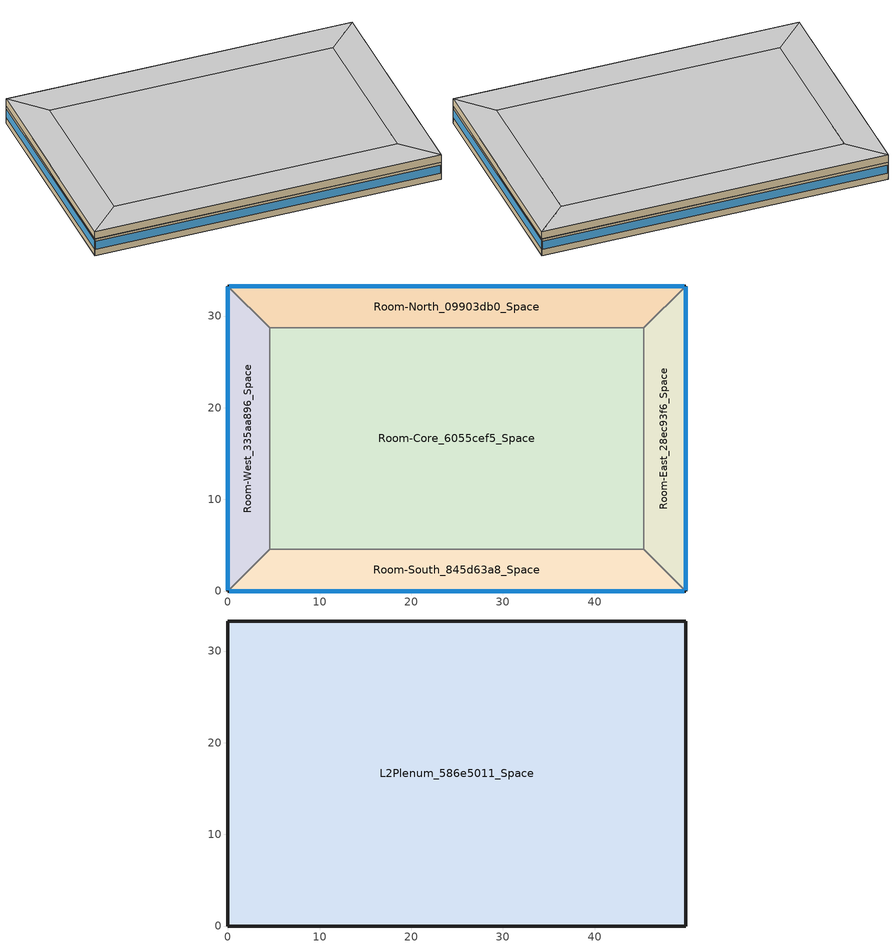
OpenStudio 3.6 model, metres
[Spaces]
Room-East_28ec93f6_Space
 floor adiabatic (Generic Interior Floor): 49.91,33.27 49.91,0 45.34,4.57 45.34,28.7 z3.96
 wall outside: 49.91,0 49.91,33.27 z3.96:6.7
 wall to Room-North_09903db0_Space: 49.91,33.27 45.34,28.7 z3.96:6.7
 wall to Room-Core_6055cef5_Space: 45.34,28.7 45.34,4.57 z3.96:6.7
 wall to Room-South_845d63a8_Space: 45.34,4.57 49.91,0 z3.96:6.7
 window: 49.91,0.08 49.91,33.19 z4.98:6.29
Room-North_09903db0_Space
 floor adiabatic (Generic Interior Floor): 49.91,33.27 45.34,28.7 4.57,28.7 0,33.27 z3.96
 wall outside: 49.91,33.27 0,33.27 z3.96:6.7
 wall to Room-West_335aa896_Space: 0,33.27 4.57,28.7 z3.96:6.7
 wall to Room-Core_6055cef5_Space: 4.57,28.7 45.34,28.7 z3.96:6.7
 window: 49.79,33.27 0.12,33.27 z4.98:6.29
Room-West_335aa896_Space
 floor adiabatic (Generic Interior Floor): 4.57,28.7 4.57,4.57 0,0 0,33.27 z3.96
 wall outside: 0,33.27 0,0 z3.96:6.7
 wall to Room-South_845d63a8_Space: 0,0 4.57,4.57 z3.96:6.7
 wall to Room-Core_6055cef5_Space: 4.57,4.57 4.57,28.7 z3.96:6.7
 window: 0,33.19 0,0.08 z4.98:6.29
Room-South_845d63a8_Space
 floor adiabatic (Generic Interior Floor): 49.91,0 0,0 4.57,4.57 45.34,4.57 z3.96
 wall outside: 0,0 49.91,0 z3.96:6.7
 wall to Room-Core_6055cef5_Space: 45.34,4.57 4.57,4.57 z3.96:6.7
 window: 0.12,0 49.79,0 z4.98:6.29
Room-Core_6055cef5_Space
 floor adiabatic (Generic Interior Floor): 45.34,28.7 45.34,4.57 4.57,4.57 4.57,28.7 z3.96
L2Plenum_586e5011_Space
 floor to Room-Core_6055cef5_Space: 45.34,28.7 45.34,4.57 4.57,4.57 4.57,28.7 z6.7
 floor to Room-South_845d63a8_Space: 49.91,0 0,0 4.57,4.57 45.34,4.57 z6.7
 floor to Room-West_335aa896_Space: 0,33.27 4.57,28.7 4.57,4.57 0,0 z6.7
 floor to Room-North_09903db0_Space: 49.91,33.27 45.34,28.7 4.57,28.7 0,33.27 z6.7
 floor to Room-East_28ec93f6_Space: 49.91,33.27 49.91,0 45.34,4.57 45.34,28.7 z6.7
 wall outside: 0,0 49.91,0 49.91,33.27 0,33.27 0,0 z6.7:7.92
 ceiling adiabatic (Generic Interior Ceiling): 4.57,28.7 4.57,4.57 45.34,4.57 45.34,28.7 z7.92; 4.57,4.57 0,0 49.91,0 45.34,4.57 z7.92; 0,33.27 0,0 4.57,4.57 4.57,28.7 z7.92; 0,33.27 4.57,28.7 45.34,28.7 49.91,33.27 z7.92; 49.91,33.27 45.34,28.7 45.34,4.57 49.91,0 z7.92
[Building]
Building 1: North Axis {deg}=0; Default Construction Set=Default Generic Construction Set; Standards Building Type=MediumOffice
[Site]
Site 1: Terrain=City
[SizingPeriod:DesignDay] Barometric Pressure {Pa}=101301; Day of Month=21
Name | Maximum Dry-Bulb Temperature {C} | Daily Dry-Bulb Temperature Range {deltaC} | Wind Speed {m/s} | Wind Direction {deg} | Sky Clearness | Month | Day Type | Humidity Condition Type | Wetbulb or DewPoint at Maximum Dry-Bulb {C} | Solar Model Indicator | ASHRAE Clear Sky Optical Depth for Beam Irradiance | ASHRAE Clear Sky Optical Depth for Diffuse Irradiance | Enthalpy at Maximum Dry-Bulb {J/kg}
Honolulu Intl Arpt Ann Htg 99.6% Condns DB | 16.2 | 0 | 1.9 | 320 | 0 | 2 | WinterDesignDay | Wetbulb | 16.2 | ASHRAEClearSky
Honolulu Intl Arpt Ann Htg 99% Condns DB | 17.4 | 0 | 1.9 | 320 | 0 | 2 | WinterDesignDay | Wetbulb | 17.4 | ASHRAEClearSky
Honolulu Intl Arpt Ann Hum_n 99.6% Condns DP=>MCDB | 20.8 | 0 | 1.9 | 320 | 0 | 2 | WinterDesignDay | Dewpoint | 10.8 | ASHRAEClearSky
Honolulu Intl Arpt Ann Hum_n 99% Condns DP=>MCDB | 21 | 0 | 1.9 | 320 | 0 | 2 | WinterDesignDay | Dewpoint | 11.9 | ASHRAEClearSky
Honolulu Intl Arpt Ann Htg Wind 99.6% Condns WS=>MCDB | 24.3 | 0 | 10.9 | 320 | 0 | 2 | WinterDesignDay | Wetbulb | 24.3 | ASHRAEClearSky
Honolulu Intl Arpt Ann Htg Wind 99% Condns WS=>MCDB | 24.1 | 0 | 9.9 | 320 | 0 | 2 | WinterDesignDay | Wetbulb | 24.1 | ASHRAEClearSky
Honolulu Intl Arpt Ann Clg .4% Condns DB=>MWB | 32.2 | 7.1 | 6.7 | 60 |  | 8 | SummerDesignDay | Wetbulb | 23.3 | ASHRAETau | 0.382 | 2.521
Honolulu Intl Arpt Ann Clg 1% Condns DB=>MWB | 31.7 | 7.1 | 6.7 | 60 |  | 8 | SummerDesignDay | Wetbulb | 23.1 | ASHRAETau | 0.382 | 2.521
Honolulu Intl Arpt Ann Clg 2% Condns DB=>MWB | 31.2 | 7.1 | 6.7 | 60 |  | 8 | SummerDesignDay | Wetbulb | 23 | ASHRAETau | 0.382 | 2.521
Honolulu Intl Arpt Ann Clg .4% Condns WB=>MDB | 29.3 | 7.1 | 6.7 | 60 |  | 8 | SummerDesignDay | Wetbulb | 25.1 | ASHRAETau | 0.382 | 2.521
Honolulu Intl Arpt Ann Clg 1% Condns WB=>MDB | 29 | 7.1 | 6.7 | 60 |  | 8 | SummerDesignDay | Wetbulb | 24.6 | ASHRAETau | 0.382 | 2.521
Honolulu Intl Arpt Ann Clg 2% Condns WB=>MDB | 28.7 | 7.1 | 6.7 | 60 |  | 8 | SummerDesignDay | Wetbulb | 24.2 | ASHRAETau | 0.382 | 2.521
Honolulu Intl Arpt Ann Clg .4% Condns DP=>MDB | 27.4 | 7.1 | 6.7 | 60 |  | 8 | SummerDesignDay | Dewpoint | 23.9 | ASHRAETau | 0.382 | 2.521
Honolulu Intl Arpt Ann Clg 1% Condns DP=>MDB | 27 | 7.1 | 6.7 | 60 |  | 8 | SummerDesignDay | Dewpoint | 23.3 | ASHRAETau | 0.382 | 2.521
Honolulu Intl Arpt Ann Clg 2% Condns DP=>MDB | 26.8 | 7.1 | 6.7 | 60 |  | 8 | SummerDesignDay | Dewpoint | 22.7 | ASHRAETau | 0.382 | 2.521
Honolulu Intl Arpt Ann Clg .4% Condns Enth=>MDB | 29.3 | 7.1 | 6.7 | 60 |  | 8 | SummerDesignDay | Enthalpy | 23 | ASHRAETau | 0.382 | 2.521 | 76300
Honolulu Intl Arpt Ann Clg 1% Condns Enth=>MDB | 29.1 | 7.1 | 6.7 | 60 |  | 8 | SummerDesignDay | Enthalpy | 23 | ASHRAETau | 0.382 | 2.521 | 74200
Honolulu Intl Arpt Ann Clg 2% Condns Enth=>MDB | 28.8 | 7.1 | 6.7 | 60 |  | 8 | SummerDesignDay | Enthalpy | 23 | ASHRAETau | 0.382 | 2.521 | 72400
[Site:WaterMainsTemperature]
Calculation Method=CorrelationFromWeatherFile
[ClimateZones]
Climate Zone Institution Name 1=ASHRAE; Climate Zone Document Name 1=ANSI/ASHRAE Standard 169; Climate Zone Document Year 1=2006; Climate Zone Value 1=1
[Material:NoMass] Thermal Absorptance=0.9; Solar Absorptance=0.7
Name | Roughness | Thermal Resistance {m2-K/W} | Visible Absorptance
Typical Insulation-R4 | MediumSmooth | 0.704441 | 0.7
Typical Insulation-R7 | MediumSmooth | 1.23277 | 0.7
Typical Insulation | MediumSmooth | 0.0282222 | 0.7
Typical Insulation-R21 | MediumSmooth | 3.69831 | 0.7
Typical Insulation-R1 | MediumSmooth | 0.17611 | 0.7
Typical Insulation-R3 | MediumSmooth | 0.528331 | 0.7
Typical Carpet Pad | VeryRough | 0.21648 | 0.8
[Material]
Name | Roughness | Thickness {m} | Conductivity {W/m-K} | Density {kg/m3} | Specific Heat {J/kg-K} | Thermal Absorptance | Solar Absorptance | Visible Absorptance
Metal Roof Surface; F08 Metal surface | Smooth | 0.0008 | 45.2497 | 7824.02 | 499.678 | 0.9 | 0.7 | 0.7
5/8 in. Gypsum Board | MediumSmooth | 0.0159 | 0.159893 | 800.002 | 1089.3 | 0.9 | 0.7 | 0.7
Roof Membrane - Highly Reflective | VeryRough | 0.0095 | 0.159893 | 1121.29 | 1459.06 | 0.75 | 0.45 | 0.7
25mm Stucco | Smooth | 0.0254 | 0.719518 | 1856 | 839.458 | 0.9 | 0.7 | 0.7
8 in. Concrete Block Basement Wall | MediumRough | 0.2032 | 1.32511 | 1842 | 911.412 | 0.9 | 0.7 | 0.7
8 in. Normalweight Concrete Floor | MediumRough | 0.2032 | 2.30846 | 2322.01 | 831.464 | 0.9 | 0.7 | 0.7
Generic Roof Membrane | MediumRough | 0.01 | 0.16 | 1120 | 1460 | 0.9 | 0.65 | 0.65
Generic Acoustic Tile | MediumSmooth | 0.02 | 0.06 | 368 | 590 | 0.9 | 0.2 | 0.2
Generic 25mm Wood | MediumSmooth | 0.0254 | 0.15 | 608 | 1630 | 0.9 | 0.5 | 0.5
Generic HW Concrete | MediumRough | 0.2 | 1.95 | 2240 | 900 | 0.9 | 0.8 | 0.8
Generic Gypsum Board | MediumSmooth | 0.0127 | 0.16 | 800 | 1090 | 0.9 | 0.5 | 0.5
Generic Wall Air Gap | Smooth | 0.1 | 0.667 | 1.28 | 1000 | 0.9 | 0.7 | 0.7
Generic Ceiling Air Gap | Smooth | 0.1 | 0.556 | 1.28 | 1000 | 0.9 | 0.7 | 0.7
Generic Brick | MediumRough | 0.1 | 0.9 | 1920 | 790 | 0.9 | 0.65 | 0.65
Generic 50mm Insulation | MediumRough | 0.05 | 0.03 | 43 | 1210 | 0.9 | 0.7 | 0.7
Generic Painted Metal | Smooth | 0.0015 | 45 | 7690 | 410 | 0.9 | 0.5 | 0.5
Generic LW Concrete | MediumRough | 0.1 | 0.53 | 1280 | 840 | 0.9 | 0.8 | 0.8
Generic 25mm Insulation | MediumRough | 0.025 | 0.03 | 43 | 1210 | 0.9 | 0.7 | 0.7
Material 1 | Smooth | 0.1 | 0.1 | 0.1 | 100 |  | 0.65 | 0.65
[WindowMaterial:Gas] Gas Type=Air
Name | Thickness {m}
AIR 6MM | 0.0063
Generic Window Air Gap | 0.0127
[WindowMaterial:Glazing] Optical Data Type=SpectralAverage; Thickness {m}=0.006; Infrared Transmittance at Normal Incidence=0; Front Side Infrared Hemispherical Emissivity=0.84; Dirt Correction Factor for Solar and Visible Transmittance=1; Solar Diffusing=No
Name | Solar Transmittance at Normal Incidence | Front Side Solar Reflectance at Normal Incidence | Back Side Solar Reflectance at Normal Incidence | Visible Transmittance at Normal Incidence | Front Side Visible Reflectance at Normal Incidence | Back Side Visible Reflectance at Normal Incidence | Back Side Infrared Hemispherical Emissivity | Conductivity {W/m-K}
CLEAR 6MM | 0.775 | 0.071 | 0.071 | 0.881 | 0.08 | 0.08 | 0.84 | 0.899398
REF C CLEAR HI 6MM | 0.2 | 0.16 | 0.39 | 0.22 | 0.17 | 0.35 | 0.55 | 0.899398
Generic Low-e Glass | 0.45 | 0.36 | 0.36 | 0.71 | 0.21 | 0.21 | 0.047 | 1
Generic Clear Glass | 0.77 | 0.07 | 0.07 | 0.88 | 0.08 | 0.08 | 0.84 | 1
[WindowMaterial:SimpleGlazingSystem]
Name | U-Factor {W/m2-K} | Solar Heat Gain Coefficient | Visible Transmittance
U 0.57 SHGC 0.25 Simple Glazing | 3.23646 | 0.25 | 0.6
U 0.75 SHGC 0.35 Simple Glazing | 4.2585 | 0.35 | 0.23
[Construction]
Typical Insulated Metal Door-R3: F08 Metal surface, Typical Insulation-R3
U 0.65 SHGC 0.25 Dbl Ref-C-H Clr 6mm/6mm Air: REF C CLEAR HI 6MM, AIR 6MM, CLEAR 6MM
Typical Insulated Steel Framed Exterior Wall-R9: 25mm Stucco, 5/8 in. Gypsum Board, Typical Insulation-R7, 5/8 in. Gypsum Board
Typical Insulated Carpeted 8in Slab Floor: Typical Insulation, 8 in. Normalweight Concrete Floor, Typical Carpet Pad
U 0.57 SHGC 0.25 Simple Glazing Window: U 0.57 SHGC 0.25 Simple Glazing
Typical Insulated Basement Mass Wall: Typical Insulation, 8 in. Concrete Block Basement Wall
Typical IEAD Roof - Highly Reflective-R21: Roof Membrane - Highly Reflective, Typical Insulation-R21, Metal Roof Surface
U 0.75 SHGC 0.35 Simple Glazing Skylight: U 0.75 SHGC 0.35 Simple Glazing
Typical Overhead Door-R4: Typical Insulation-R4
Typical Insulated Steel Framed Exterior Floor-R3: 25mm Stucco, 5/8 in. Gypsum Board, Typical Insulation-R1, 5/8 in. Gypsum Board, Typical Carpet Pad
Generic Interior Door: Generic 25mm Wood
Generic Single Pane: Generic Clear Glass
Generic Shade: Material 1
Generic Interior Ceiling: Generic LW Concrete, Generic Ceiling Air Gap, Generic Acoustic Tile
Generic Interior Wall: Generic Gypsum Board, Generic Wall Air Gap, Generic Gypsum Board
Generic Exposed Floor: Generic Painted Metal, Generic Ceiling Air Gap, Generic 50mm Insulation, Generic LW Concrete
Generic Interior Floor: Generic Acoustic Tile, Generic Ceiling Air Gap, Generic LW Concrete
Generic Ground Slab: Generic 50mm Insulation, Generic HW Concrete
Generic Roof: Generic Roof Membrane, Generic 50mm Insulation, Generic LW Concrete, Generic Ceiling Air Gap, Generic Acoustic Tile
Generic Exterior Wall: Generic Brick, Generic LW Concrete, Generic 50mm Insulation, Generic Wall Air Gap, Generic Gypsum Board
Generic Underground Wall: Generic 50mm Insulation, Generic HW Concrete, Generic Wall Air Gap, Generic Gypsum Board
Generic Underground Roof: Generic 50mm Insulation, Generic HW Concrete, Generic Ceiling Air Gap, Generic Acoustic Tile
Generic Double Pane: Generic Low-e Glass, Generic Window Air Gap, Generic Clear Glass
Generic Exterior Door: Generic Painted Metal, Generic 25mm Insulation, Generic Painted Metal
[DefaultConstructionSet]
Name | Default Exterior Surface Constructions | Default Interior Surface Constructions | Default Ground Contact Surface Constructions | Default Exterior SubSurface Constructions | Default Interior SubSurface Constructions | Interior Partition Construction | Space Shading Construction | Adiabatic Surface Construction
2016::ClimateZone1::SteelFramed | Default Surface Constructions 2 | Default Surface Constructions 1 | Default Surface Constructions 3 | Default Sub Surface Constructions 2 | Default Sub Surface Constructions 1
Default Generic Construction Set | Default Surface Constructions 5 | Default Surface Constructions 4 | Default Surface Constructions 6 | Default Sub Surface Constructions 4 | Default Sub Surface Constructions 3 | Generic Air Boundary | Generic Shade | Generic Interior Wall
[DefaultSurfaceConstructions]
Name | Floor Construction | Wall Construction | Roof Ceiling Construction
Default Surface Constructions 1
Default Surface Constructions 2 | Typical Insulated Steel Framed Exterior Floor-R3 | Typical Insulated Steel Framed Exterior Wall-R9 | Typical IEAD Roof - Highly Reflective-R21
Default Surface Constructions 3 | Typical Insulated Carpeted 8in Slab Floor | Typical Insulated Basement Mass Wall
Default Surface Constructions 4 | Generic Interior Floor | Generic Interior Wall | Generic Interior Ceiling
Default Surface Constructions 5 | Generic Exposed Floor | Generic Exterior Wall | Generic Roof
Default Surface Constructions 6 | Generic Ground Slab | Generic Underground Wall | Generic Underground Roof
[DefaultSubSurfaceConstructions]
Name | Fixed Window Construction | Operable Window Construction | Door Construction | Glass Door Construction | Overhead Door Construction | Skylight Construction
Default Sub Surface Constructions 1
Default Sub Surface Constructions 2 | U 0.57 SHGC 0.25 Simple Glazing Window | U 0.57 SHGC 0.25 Simple Glazing Window | Typical Insulated Metal Door-R3 | U 0.65 SHGC 0.25 Dbl Ref-C-H Clr 6mm/6mm Air | Typical Overhead Door-R4 | U 0.75 SHGC 0.35 Simple Glazing Skylight
Default Sub Surface Constructions 3 | Generic Single Pane | Generic Single Pane | Generic Interior Door | Generic Single Pane
Default Sub Surface Constructions 4 | Generic Double Pane | Generic Double Pane | Generic Exterior Door | Generic Double Pane | Generic Exterior Door | Generic Double Pane
[Construction:AirBoundary]
Generic Air Boundary: None, 0
[SpaceType] Standards Template=90.1-2016
Name | Standards Building Type | Standards Space Type | Design Specification Outdoor Air Object
Plenum | MediumOffice | Plenum
Office WholeBuilding - Md Office | Office | WholeBuilding - Md Office | Office WholeBuilding - Md Office Ventilation
[People:Definition]
Office WholeBuilding - Md Office People: Number of People Calculation Method=People/Area; People per Space Floor Area {person/m2}=0.0538196; Fraction Radiant=0.3; Sensible Heat Fraction=Autocalculate
[People]
Office WholeBuilding - Md Office People: People Definition=Office WholeBuilding - Md Office People; Space or SpaceType=Office WholeBuilding - Md Office; Number of People Schedule=OfficeMedium BLDG_OCC_SCH; Activity Level Schedule=OfficeMedium ACTIVITY_SCH; Multiplier=1
[Lights:Definition]
Office WholeBuilding - Md Office Lights: Design Level Calculation Method=Watts/Area; Watts per Space Floor Area {W/m2}=8.50349; Fraction Radiant=0.7; Fraction Visible=0.2; Return Air Fraction=0
[Lights]
Office WholeBuilding - Md Office Lights: Lights Definition=Office WholeBuilding - Md Office Lights; Space or SpaceType=Office WholeBuilding - Md Office; Schedule=OfficeMedium BLDG_LIGHT_SCH_2013; Fraction Replaceable=1
[ElectricEquipment:Definition]
Office WholeBuilding - Md Office Elec Equip: Design Level Calculation Method=Watts/Area; Watts per Space Floor Area {W/m2}=8.07293; Fraction Latent=0; Fraction Radiant=0.5; Fraction Lost=0
[ElectricEquipment]
Office WholeBuilding - Md Office Elec Equip: Electric Equipment Definition=Office WholeBuilding - Md Office Elec Equip; Space or SpaceType=Office WholeBuilding - Md Office; Schedule=OfficeMedium BLDG_EQUIP_SCH_2013
[DesignSpecification:OutdoorAir]
Office WholeBuilding - Md Office Ventilation: Outdoor Air Flow per Floor Area {m3/s-m2}=0.0004318; Outdoor Air Flow Rate {m3/s}=0; Outdoor Air Flow Air Changes per Hour {1/hr}=0
[Space] Default Construction Set=2016::ClimateZone1::SteelFramed
Name | Space Type | Building Story | Thermal Zone
Room-East_28ec93f6_Space | Office WholeBuilding - Md Office | Floor1 | Room-East_28ec93f6
Room-North_09903db0_Space | Office WholeBuilding - Md Office | Floor1 | Room-North_09903db0
Room-West_335aa896_Space | Office WholeBuilding - Md Office | Floor1 | Room-West_335aa896
Room-South_845d63a8_Space | Office WholeBuilding - Md Office | Floor1 | Room-South_845d63a8
Room-Core_6055cef5_Space | Office WholeBuilding - Md Office | Floor1 | Room-Core_6055cef5
L2Plenum_586e5011_Space | Plenum | Floor2 | L2Plenum_586e5011
[ThermalZone] Use Ideal Air Loads=No
Name | Ceiling Height {m} | Volume {m3} | Thermostat
Room-East_28ec93f6 | 2.74 | 359.555 | Room-East_28ec93f6_Setpoint
Room-North_09903db0 | 2.74 | 567.974 | Room-North_09903db0_Setpoint
Room-West_335aa896 | 2.74 | 359.555 | Room-West_335aa896_Setpoint
Room-South_845d63a8 | 2.74 | 567.974 | Room-South_845d63a8_Setpoint
Room-Core_6055cef5 | 2.74 | 2695.34 | Room-Core_6055cef5_Setpoint
L2Plenum_586e5011 | 1.22 | 2026.09 | L2Plenum_586e5011_Setpoint
[Sizing:Zone] Zone Cooling Design Supply Air Temperature Input Method=SupplyAirTemperature; Zone Cooling Design Supply Air Temperature {C}=14; Zone Cooling Design Supply Air Temperature Difference {deltaC}=11.11; Zone Heating Design Supply Air Temperature Input Method=SupplyAirTemperature; Zone Heating Design Supply Air Temperature {C}=40; Zone Heating Design Supply Air Temperature Difference {deltaC}=11.11; Zone Cooling Design Supply Air Humidity Ratio {kg-H2O/kg-air}=0.0085; Zone Heating Design Supply Air Humidity Ratio {kg-H2O/kg-air}=0.008; Cooling Design Air Flow Method=DesignDay; Heating Design Air Flow Method=DesignDay; Account for Dedicated Outdoor Air System=No; Dedicated Outdoor Air System Control Strategy=NeutralSupplyAir; Dedicated Outdoor Air Low Setpoint Temperature for Design {C}=autosize; Dedicated Outdoor Air High Setpoint Temperature for Design {C}=autosize; Zone Load Sizing Method=Sensible Load Only No Latent Load; Zone Latent Cooling Design Supply Air Humidity Ratio Input Method=HumidityRatioDifference; Zone Cooling Design Supply Air Humidity Ratio Difference {kgWater/kgDryAir}=0.005; Zone Latent Heating Design Supply Air Humidity Ratio Input Method=HumidityRatioDifference; Zone Humidification Design Supply Air Humidity Ratio Difference {kgWater/kgDryAir}=0.005
Room-East_28ec93f6; Room-North_09903db0; Room-West_335aa896; Room-South_845d63a8; Room-Core_6055cef5; L2Plenum_586e5011
[Zone equipment]
Room-East_28ec93f6: Room-East_28ec93f6 Ideal Loads Air System
Room-North_09903db0: Room-North_09903db0 Ideal Loads Air System
Room-West_335aa896: Room-West_335aa896 Ideal Loads Air System
Room-South_845d63a8: Room-South_845d63a8 Ideal Loads Air System
Room-Core_6055cef5: Room-Core_6055cef5 Ideal Loads Air System
[BuildingStory]
Floor1; Floor2
[ThermostatSetpoint:DualSetpoint]
Name | Heating Setpoint Temperature Schedule | Cooling Setpoint Temperature Schedule
Room-East_28ec93f6_Setpoint | Room-East_28ec93f6_Setpoint_HtgSetp | Room-East_28ec93f6_Setpoint_ClgSetp
Room-North_09903db0_Setpoint | Room-North_09903db0_Setpoint_HtgSetp | Room-North_09903db0_Setpoint_ClgSetp
Room-West_335aa896_Setpoint | Room-West_335aa896_Setpoint_HtgSetp | Room-West_335aa896_Setpoint_ClgSetp
Room-South_845d63a8_Setpoint | Room-South_845d63a8_Setpoint_HtgSetp | Room-South_845d63a8_Setpoint_ClgSetp
Room-Core_6055cef5_Setpoint | Room-Core_6055cef5_Setpoint_HtgSetp | Room-Core_6055cef5_Setpoint_ClgSetp
L2Plenum_586e5011_Setpoint | L2Plenum_586e5011_Setpoint_HtgSetp | L2Plenum_586e5011_Setpoint_ClgSetp
[ZoneHVAC:IdealLoadsAirSystem] Maximum Heating Supply Air Temperature {C}=50; Minimum Cooling Supply Air Temperature {C}=13; Heating Limit=LimitCapacity; Maximum Sensible Heating Capacity {W}=autosize; Cooling Limit=LimitFlowRateAndCapacity; Maximum Cooling Air Flow Rate {m3/s}=autosize; Maximum Total Cooling Capacity {W}=autosize; Dehumidification Control Type=None; Demand Controlled Ventilation Type=None; Outdoor Air Economizer Type=DifferentialDryBulb; Sensible Heat Recovery Effectiveness=0; Latent Heat Recovery Effectiveness=0
Room-East_28ec93f6 Ideal Loads Air System; Room-North_09903db0 Ideal Loads Air System; Room-West_335aa896 Ideal Loads Air System; Room-South_845d63a8 Ideal Loads Air System; Room-Core_6055cef5 Ideal Loads Air System
[Schedule:Ruleset]
OfficeMedium BLDG_OCC_SCH: Default Day Schedule=OfficeMedium BLDG_OCC_SCH Default; Summer Design Day Schedule=OfficeMedium BLDG_OCC_SCH Summer Design Day 1; Winter Design Day Schedule=OfficeMedium BLDG_OCC_SCH Winter Design Day 1; Holiday Schedule=OfficeMedium BLDG_OCC_SCH Default 1
L2Plenum_586e5011_Setpoint_ClgSetp: Default Day Schedule=L2Plenum_586e5011_Setpoint_ClgSetp_Day Schedule
OfficeMedium BLDG_LIGHT_SCH_2013: Default Day Schedule=OfficeMedium BLDG_LIGHT_SCH_2013 Wkdy Day; Summer Design Day Schedule=OfficeMedium BLDG_LIGHT_SCH_2013 Summer Design Day 1; Winter Design Day Schedule=OfficeMedium BLDG_LIGHT_SCH_2013 Winter Design Day 1; Holiday Schedule=Schedule Day 6
OfficeMedium ACTIVITY_SCH: Default Day Schedule=OfficeMedium ACTIVITY_SCH Default; Summer Design Day Schedule=OfficeMedium ACTIVITY_SCH Summer Design Day 1; Winter Design Day Schedule=OfficeMedium ACTIVITY_SCH Winter Design Day 1; Holiday Schedule=OfficeMedium ACTIVITY_SCH Default 1
L2Plenum_586e5011_Setpoint_HtgSetp: Default Day Schedule=L2Plenum_586e5011_Setpoint_HtgSetp_Day Schedule
Room-South_845d63a8_Setpoint_ClgSetp: Default Day Schedule=Room-South_845d63a8_Setpoint_ClgSetp_Day Schedule
Room-West_335aa896_Setpoint_ClgSetp: Default Day Schedule=Room-West_335aa896_Setpoint_ClgSetp_Day Schedule
Room-East_28ec93f6_Setpoint_ClgSetp: Default Day Schedule=Room-East_28ec93f6_Setpoint_ClgSetp_Day Schedule
Room-South_845d63a8_Setpoint_HtgSetp: Default Day Schedule=Room-South_845d63a8_Setpoint_HtgSetp_Day Schedule
Room-East_28ec93f6_Setpoint_HtgSetp: Default Day Schedule=Room-East_28ec93f6_Setpoint_HtgSetp_Day Schedule
Room-North_09903db0_Setpoint_ClgSetp: Default Day Schedule=Room-North_09903db0_Setpoint_ClgSetp_Day Schedule
OfficeMedium BLDG_EQUIP_SCH_2013: Default Day Schedule=OfficeMedium BLDG_EQUIP_SCH_2013 Wkdy Day; Summer Design Day Schedule=OfficeMedium BLDG_EQUIP_SCH_2013 Summer Design Day 1; Winter Design Day Schedule=OfficeMedium BLDG_EQUIP_SCH_2013 Winter Design Day 1; Holiday Schedule=Schedule Day 10
Room-Core_6055cef5_Setpoint_ClgSetp: Default Day Schedule=Room-Core_6055cef5_Setpoint_ClgSetp_Day Schedule
Room-North_09903db0_Setpoint_HtgSetp: Default Day Schedule=Room-North_09903db0_Setpoint_HtgSetp_Day Schedule
Room-Core_6055cef5_Setpoint_HtgSetp: Default Day Schedule=Room-Core_6055cef5_Setpoint_HtgSetp_Day Schedule
Room-West_335aa896_Setpoint_HtgSetp: Default Day Schedule=Room-West_335aa896_Setpoint_HtgSetp_Day Schedule
[Schedule:Day]
OfficeMedium BLDG_OCC_SCH Default; OfficeMedium BLDG_OCC_SCH Default 1: 6, 0, 0, 18, 0, 0.05, 24, 0, 0
OfficeMedium BLDG_OCC_SCH Summer Design Day 1: 6, 0, 0, 22, 0, 1, 24, 0, 0.05
OfficeMedium BLDG_OCC_SCH Winter Design Day 1; Schedule Day 6; OfficeMedium BLDG_LIGHT_SCH_2013 Winter Design Day 1; Schedule Day 10; OfficeMedium BLDG_EQUIP_SCH_2013 Winter Design Day 1: 24, 0, 0
Schedule Day 1: 6, 0, 0, 7, 0, 0.1, 8, 0, 0.2, 12, 0, 0.95, 13, 0, 0.5, 17, 0, 0.95, 18, 0, 0.3, 22, 0, 0.1, 24, 0, 0.05
Schedule Day 2: 6, 0, 0, 8, 0, 0.1, 12, 0, 0.3, 17, 0, 0.1, 19, 0, 0.05, 24, 0, 0
L2Plenum_586e5011_Setpoint_ClgSetp_Day Schedule; Room-South_845d63a8_Setpoint_ClgSetp_Day Schedule; Room-West_335aa896_Setpoint_ClgSetp_Day Schedule; Room-East_28ec93f6_Setpoint_ClgSetp_Day Schedule; Room-North_09903db0_Setpoint_ClgSetp_Day Schedule; Room-Core_6055cef5_Setpoint_ClgSetp_Day Schedule: 24, 0, 29
OfficeMedium BLDG_LIGHT_SCH_2013 Wkdy Day; Schedule Day 3: 5, 0, 0.05, 6, 0, 0.1, 7, 0, 0.0862326, 8, 0, 0.258698, 17, 0, 0.776093, 18, 0, 0.431163, 20, 0, 0.258698, 22, 0, 0.172465, 23, 0, 0.0862326, 24, 0, 0.0431163
OfficeMedium BLDG_LIGHT_SCH_2013 Summer Design Day 1; OfficeMedium BLDG_EQUIP_SCH_2013 Summer Design Day 1: 24, 0, 1
Schedule Day 4: 6, 0, 0.05, 18, 0, 0.0431163, 24, 0, 0.05
Schedule Day 7: 6, 0, 0.05, 8, 0, 0.0862326, 12, 0, 0.258698, 17, 0, 0.129349, 19, 0, 0.0431163, 24, 0, 0.05
OfficeMedium ACTIVITY_SCH Default; OfficeMedium ACTIVITY_SCH Default 1; OfficeMedium ACTIVITY_SCH Summer Design Day 1; OfficeMedium ACTIVITY_SCH Winter Design Day 1: 24, 0, 120
L2Plenum_586e5011_Setpoint_HtgSetp_Day Schedule; Room-South_845d63a8_Setpoint_HtgSetp_Day Schedule; Room-East_28ec93f6_Setpoint_HtgSetp_Day Schedule; Room-North_09903db0_Setpoint_HtgSetp_Day Schedule; Room-Core_6055cef5_Setpoint_HtgSetp_Day Schedule; Room-West_335aa896_Setpoint_HtgSetp_Day Schedule: 24, 0, 20
OfficeMedium BLDG_EQUIP_SCH_2013 Wkdy Day; Schedule Day 8: 6, 0, 0.307674, 8, 0, 0.381235, 12, 0, 0.857778, 13, 0, 0.76247, 17, 0, 0.857778, 18, 0, 0.476543, 24, 0, 0.381235
Schedule Day 11: 6, 0, 0.230755, 18, 0, 0.288107, 24, 0, 0.230755
Schedule Day 12: 6, 0, 0.230755, 8, 0, 0.381235, 12, 0, 0.476543, 17, 0, 0.33358, 19, 0, 0.285926, 24, 0, 0.230755
[Schedule:Rule] Date Specification Type=DateRange; Start Month=1; Start Day=1; End Month=12; End Day=31
Name | Schedule Ruleset | Rule Order | Day Schedule | Apply Sunday | Apply Monday | Apply Tuesday | Apply Wednesday | Apply Thursday | Apply Friday | Apply Saturday
Schedule Rule 1 | OfficeMedium BLDG_OCC_SCH | 0 | Schedule Day 1 | No | Yes | Yes | Yes | Yes | Yes | No
Schedule Rule 2 | OfficeMedium BLDG_OCC_SCH | 1 | Schedule Day 2 | No | No | No | No | No | No | Yes
Schedule Rule 3 | OfficeMedium BLDG_LIGHT_SCH_2013 | 0 | Schedule Day 3 | No | Yes | Yes | Yes | Yes | Yes | No
Schedule Rule 4 | OfficeMedium BLDG_LIGHT_SCH_2013 | 1 | Schedule Day 4 | Yes | No | No | No | No | No | No
Schedule Rule 5 | OfficeMedium BLDG_LIGHT_SCH_2013 | 2 | Schedule Day 7 | No | No | No | No | No | No | Yes
Schedule Rule 6 | OfficeMedium BLDG_EQUIP_SCH_2013 | 0 | Schedule Day 8 | No | Yes | Yes | Yes | Yes | Yes | No
Schedule Rule 7 | OfficeMedium BLDG_EQUIP_SCH_2013 | 1 | Schedule Day 11 | Yes | No | No | No | No | No | No
Schedule Rule 8 | OfficeMedium BLDG_EQUIP_SCH_2013 | 2 | Schedule Day 12 | No | No | No | No | No | No | Yes
